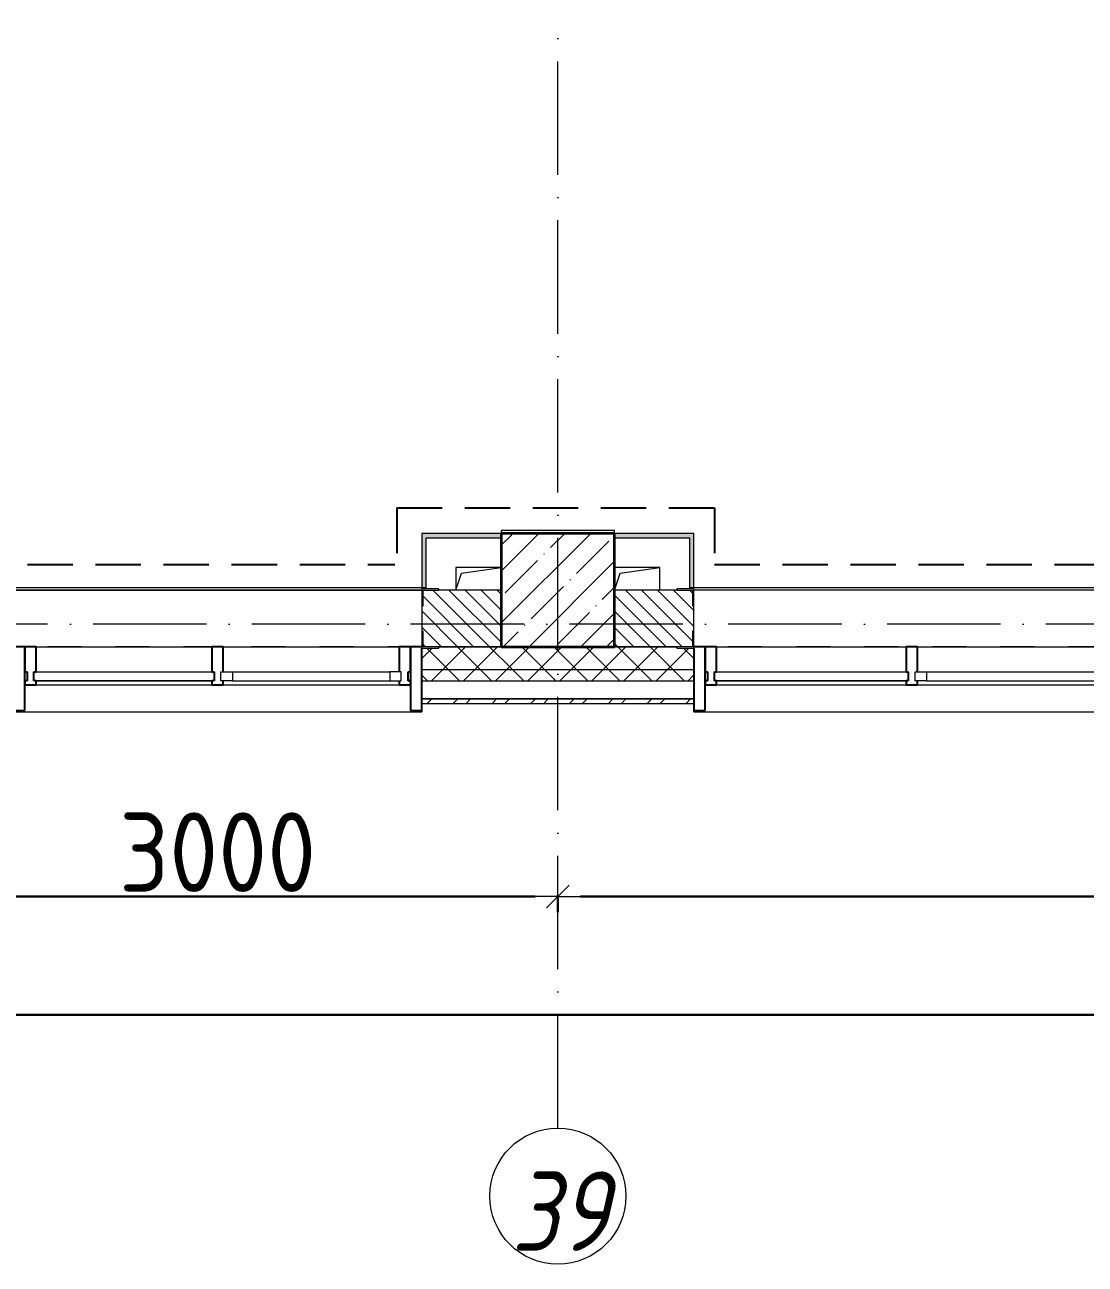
# Model space of a CAD drawing. Header units: millimetres. Extents: x -213536 to 1564669, y -45299 to 942238.
# Drawn here: x 259846 to 264521, y 209995 to 215456 of the extents above; entities that cross this region are included whole.
import ezdxf

# ---------------------------------------------------------------- set-up
doc = ezdxf.new("R2010")
doc.units = ezdxf.units.MM
for name, pattern in [('50_200_ШТРИХ_1Т_ш5_п1_п1_', [700, 500, -100, 0, -100]), ('Штрих короткий', [300, 150, -150]), ('Штриховая _2 мм - 1 мм_', [300, 200, -100])]:
    doc.linetypes.add(name, pattern=pattern)
for name, color, linetype, lineweight in [('0-1', 7, 'Continuous', 5), ('0-2', 7, 'Continuous', 9), ('Импосты витража', 7, 'Continuous', 9), ('Импосты витража-1', 7, 'Continuous', 25), ('Каркас_Импост', 7, 'Continuous', 13), ('Каркас_Импост-1', 7, 'Continuous', 9), ('Несущие колонны', 7, 'Continuous', 9), ('Несущие колонны-1', 7, 'Continuous', 35), ('Обобщенные модели', 7, 'Continuous', 9), ('Общие ребра', 7, 'Continuous', 9), ('Окна', 7, 'Continuous', 9), ('Оси', 7, 'Continuous', 9), ('Оси-1', 7, 'Continuous', 20), ('Оси-2', 7, '50_200_ШТРИХ_1Т_ш5_п1_п1_', 9), ('Остекление-1', 7, 'Continuous', 9), ('Перемычка-1', 7, 'Штрих короткий', 9), ('Размеры', 7, 'Continuous', 15), ('Стены', 7, 'Continuous', 9), ('Стены-1', 7, 'Continuous', 13), ('Штриховка разреза-1', 7, 'Continuous', 9)]:
    doc.layers.add(name, color=color, linetype=linetype, lineweight=lineweight)
doc.layers.add('СТ-1_1', color=7, linetype='Штриховая _2 мм - 1 мм_', lineweight=90, true_color=0x888888)
doc.layers.add('Штриховка разреза-3', color=7, linetype='Continuous', lineweight=9, true_color=0x0080ff)
doc.layers.get('0-2').off()
doc.styles.add('ISOCPEUR_I_1', font='isocpeui.ttf', dxfattribs={"width": 0.85, "height": 2.5})
doc.styles.add('СПДС', font='isocpeur.ttf', dxfattribs={"width": 0.9})
doc.dimstyles.new('Размера А3', dxfattribs={"dimtxt": 200, "dimasz": 100, "dimexe": 70, "dimexo": 100, "dimgap": 20, "dimtad": 1, "dimdec": 0, "dimrnd": 10, "dimzin": 0, "dimdsep": 46, "dimtxsty": 'СПДС', "dimblk": 'ARROWHEAD_6', "dimcen": 1, "dimclrd": 256, "dimclre": 256, "dimclrt": 256, "dimazin": 0, "dimtfac": 1, "dimtdec": 0, "dimtmove": 2, "dimatfit": 3, "dimfxl": 1, "dimtolj": 1, "dimtzin": 0, "dimarcsym": 0})
pattern_1 = [(45, (0, 0), (-70.71068, 70.71068), []), (135, (0, 0), (-70.71068, -70.71068), [])]
pattern_2 = [(135, (0, 0), (-35.35534, -35.35534), [])]

# ---------------------------------------------------------------- blocks, each defined once
blk = doc.blocks.new('BSC_Колонна _Прямоугольная - 500х500-V60-АИ2_02_План отделки стен 2-го этажа _Часть 2_')
at = {"layer": 'Несущие колонны'}
h = blk.add_hatch(dxfattribs=at)
h.set_pattern_fill('FP_68', color=256, style=0, pattern_type=2)
h.set_pattern_definition([(45, (-55950, -150), (-114.04925, 114.04925), []), (45, (-55835.95, -150), (-114.04925, 114.04925), [201.613, -40.323, 3.353, -36.97])])
h.paths.add_polyline_path([(-250, -250), (250, -250), (250, 250), (-250, 250)], flags=0)
at = {"layer": 'Несущие колонны-1'}
for p, q in [((250, 250), (-250, 250)), ((-250, 250), (-250, -250)), ((250, -250), (250, 250)), ((-250, -250), (250, -250))]:
    blk.add_line(p, q, dxfattribs=at)
blk = doc.blocks.new('PNS_Панель прямоугольная2 - Нр_Стекло - 40мм-26243474-АИ2_02_План отделки стен 2-го этажа _Часть 2_')
at = {"layer": 'Каркас_Импост'}
for p, q in [((-397.5, 0), (-397.5, 40)), ((-397.5, 40), (-347.5, 40)), ((-347.5, 40), (-347.5, 0)), ((397.5, 40), (347.5, 40)), ((347.5, 40), (347.5, 0)), ((397.5, 0), (397.5, 40)), ((-347.5, 0), (-397.5, 0)), ((347.5, 0), (397.5, 0))]:
    blk.add_line(p, q, dxfattribs=at)
at = {"layer": 'Каркас_Импост-1'}
for p, q in [((-347.5, 40), (347.5, 40)), ((-347.5, 0), (347.5, 0))]:
    blk.add_line(p, q, dxfattribs=at)
blk = doc.blocks.new('Прямоугольный импост - Импост структурный с накладкой - 150мм-25647633-АИ2_02_План отделки стен 2-го этажа _Часть 2_')
at = {"layer": 'Импосты витража-1'}
for p, q in [((-25, 0), (-25, 17)), ((-25, 17), (25, 17)), ((-15, 0), (-25, 0)), ((-15, -40), (-15, 0)), ((25, 17), (25, 0)), ((-25, -150), (-25, -40)), ((-25, -40), (-15, -40)), ((25, -40), (25, -150)), ((25, -150), (-25, -150))]:
    blk.add_line(p, q, dxfattribs=at)
blk = doc.blocks.new('Прямоугольный импост - Импост структурный с накладкой - 150мм-25647642-АИ2_02_План отделки стен 2-го этажа _Часть 2_')
at = {"layer": 'Импосты витража'}
for p, q in [((42475, -100), (43250, -100)), ((42475, -267), (43250, -267))]:
    blk.add_line(p, q, dxfattribs=at)
blk = doc.blocks.new('Прямоугольный импост - Импост структурный с накладкой - 150мм-V150-АИ2_02_План отделки стен 2-го этажа _Часть 2_')
at = {"layer": 'Импосты витража-1'}
for p, q in [((-25, 0), (-25, 17)), ((-25, 17), (25, 17)), ((25, 0), (15, 0)), ((15, 0), (15, -40)), ((25, 17), (25, 0)), ((-25, -150), (-25, -40)), ((15, -40), (25, -40)), ((25, -40), (25, -150)), ((25, -150), (-25, -150))]:
    blk.add_line(p, q, dxfattribs=at)
blk = doc.blocks.new('PNS_Панель прямоугольная1 - Нр_Стекло - 40мм-25259299-АИ2_02_План отделки стен 2-го этажа _Часть 2_')
at = {"layer": 'Остекление-1'}
for p, q in [((-387.5, 40), (387.5, 40)), ((-397.5, 0), (397.5, 0)), ((387.5, 0), (-387.5, 0))]:
    blk.add_line(p, q, dxfattribs=at)
blk = doc.blocks.new('Прямоугольный импост - Импост структурный с накладкой - 150мм-25647644-АИ2_02_План отделки стен 2-го этажа _Часть 2_')
at = {"layer": 'Импосты витража-1'}
for p, q in [((-25, 0), (-25, 17)), ((-25, 17), (25, 17)), ((-15, 0), (-25, 0)), ((-15, -40), (-15, 0)), ((25, 0), (15, 0)), ((15, 0), (15, -40)), ((25, 17), (25, 0)), ((-25, -150), (-25, -40)), ((-25, -40), (-15, -40)), ((15, -40), (25, -40)), ((25, -40), (25, -150)), ((25, -150), (-25, -150))]:
    blk.add_line(p, q, dxfattribs=at)
blk = doc.blocks.new('Проем_Дверь_Прямоугольный - 1800х2700h_оконные проемы-25805030-АИ2_02_План отделки стен 2-го этажа _Часть 2_')
at = {"layer": 'Перемычка-1'}
for p, q in [((900, 125), (-900, 125)), ((900, -125), (-900, -125))]:
    blk.add_line(p, q, dxfattribs=at)
blk = doc.blocks.new('Прямоугольный импост - Откос НВФ_50х280 мм-25993834-АИ2_02_План отделки стен 2-го этажа _Часть 2_')
at = {"layer": 'Импосты витража-1'}
for p, q in [((-50, 130), (0, 130)), ((-50, -150), (-50, 130)), ((0, 130), (0, -144)), ((0, -150), (-50, -150))]:
    blk.add_line(p, q, dxfattribs=at)
blk = doc.blocks.new('Прямоугольный импост - Откос НВФ_50х280 мм-25993838-АИ2_02_План отделки стен 2-го этажа _Часть 2_')
at = {"layer": 'Импосты витража-1'}
for p, q in [((0, 130), (-50, 130)), ((-50, 130), (-50, -150)), ((0, -144), (0, 130)), ((-50, -150), (0, -150))]:
    blk.add_line(p, q, dxfattribs=at)
blk = doc.blocks.new('Проем_Дверь_Прямоугольный - 4800х2700h_оконные проемы-26053820-АИ2_02_План отделки стен 2-го этажа _Часть 2_')
at = {"layer": 'Перемычка-1'}
for p, q in [((2400, 125), (-2400, 125)), ((2400, -125), (-2400, -125))]:
    blk.add_line(p, q, dxfattribs=at)
blk = doc.blocks.new('Фахверк_СКБ_Уголок - 250_2700-27497298-АИ2_02_План отделки стен 2-го этажа _Часть 2_')
at = {"layer": 'Обобщенные модели'}
for p, q in [((200, 181), (125, 181)), ((125, 181), (125, 106)), ((131, 106), (131, 175)), ((131, 175), (200, 175)), ((200, 175), (200, 181)), ((125, 106), (131, 106)), ((131, -6), (125, -6)), ((125, -6), (125, -81)), ((131, -75), (131, -6)), ((125, -81), (200, -81)), ((200, -75), (131, -75)), ((200, -81), (200, -75))]:
    blk.add_line(p, q, dxfattribs=at)
blk = doc.blocks.new('PNS_Панель прямоугольная1 - Нр_Стекло - 40мм-28068333-АИ2_02_План отделки стен 2-го этажа _Часть 2_')
at = {"layer": 'Остекление-1'}
for p, q in [((-417.5, 40), (417.5, 40)), ((-427.5, 0), (427.5, 0)), ((417.5, 0), (-417.5, 0))]:
    blk.add_line(p, q, dxfattribs=at)
blk = doc.blocks.new('PNS_Панель прямоугольная2 - Нр_Стекло - 40мм-28151954-АИ2_02_План отделки стен 2-го этажа _Часть 2_')
at = {"layer": 'Каркас_Импост'}
for p, q in [((-465, 0), (-465, 40)), ((-465, 40), (-415, 40)), ((-415, 40), (-415, 0)), ((465, 40), (415, 40)), ((415, 40), (415, 0)), ((465, 0), (465, 40)), ((-415, 0), (-465, 0)), ((415, 0), (465, 0))]:
    blk.add_line(p, q, dxfattribs=at)
at = {"layer": 'Каркас_Импост-1'}
for p, q in [((-415, 40), (415, 40)), ((-415, 0), (415, 0))]:
    blk.add_line(p, q, dxfattribs=at)
blk = doc.blocks.new('Прямоугольный импост - Импост структурный с накладкой - 150мм-28072255-АИ2_02_План отделки стен 2-го этажа _Часть 2_')
at = {"layer": 'Импосты витража'}
for p, q in [((56650, -100), (57485, -100)), ((56650, -267), (57485, -267))]:
    blk.add_line(p, q, dxfattribs=at)
blk = doc.blocks.new('Прямоугольный импост - Импост структурный с накладкой - 150мм-28072245-АИ2_02_План отделки стен 2-го этажа _Часть 2_')
at = {"layer": 'Импосты витража'}
for p, q in [((57535, -100), (58445, -100)), ((57535, -267), (58445, -267))]:
    blk.add_line(p, q, dxfattribs=at)
blk = doc.blocks.new('Прямоугольный импост - Импост структурный с накладкой - 150мм-28072247-АИ2_02_План отделки стен 2-го этажа _Часть 2_')
at = {"layer": 'Импосты витража-1'}
for p, q in [((-25, 0), (-25, 17)), ((-25, 17), (25, 17)), ((-15, 0), (-25, 0)), ((-15, -40), (-15, 0)), ((25, 0), (15, 0)), ((15, 0), (15, -40)), ((25, 17), (25, 0)), ((-25, -150), (-25, -40)), ((-25, -40), (-15, -40)), ((15, -40), (25, -40)), ((25, -40), (25, -150)), ((25, -150), (-25, -150))]:
    blk.add_line(p, q, dxfattribs=at)
blk = doc.blocks.new('Прямоугольный импост - Импост структурный с накладкой - 150мм-V179-АИ2_02_План отделки стен 2-го этажа _Часть 2_')
at = {"layer": 'Импосты витража-1'}
for p, q in [((-25, 0), (-25, 17)), ((-25, 17), (25, 17)), ((-15, 0), (-25, 0)), ((-15, -40), (-15, 0)), ((25, 17), (25, 0)), ((-25, -150), (-25, -40)), ((-25, -40), (-15, -40)), ((25, -40), (25, -150)), ((25, -150), (-25, -150))]:
    blk.add_line(p, q, dxfattribs=at)
blk = doc.blocks.new('Прямоугольный импост - Откос НВФ_50х280 мм-26226373-АИ2_02_План отделки стен 2-го этажа _Часть 2_')
at = {"layer": 'Импосты витража-1'}
for p, q in [((0, 130), (-50, 130)), ((-50, 130), (-50, -150)), ((0, -144), (0, 130)), ((-50, -150), (0, -150))]:
    blk.add_line(p, q, dxfattribs=at)
blk = doc.blocks.new('AR_Отверстие прямоугольное _в плите_ - AR_Отверстие прямоугольное _в плите_-V204-АИ2_02_План отделки стен 2-го этажа _Часть 2_')
at = {"layer": 'Обобщенные модели'}
for p, q in [((100, 50), (-100, 50)), ((-100, 50), (-100, -50)), ((-100, -50), (-75, 25)), ((-75, 25), (100, 50))]:
    blk.add_line(p, q, dxfattribs=at)
blk = doc.blocks.new('AR_Отверстие прямоугольное _в плите_ - AR_Отверстие прямоугольное _в плите_-30510712-АИ2_02_План отделки стен 2-го этажа _Часть 2_')
at = {"layer": 'Обобщенные модели'}
for p, q in [((100, 50), (-100, 50)), ((-100, -50), (-75, 25)), ((-75, 25), (100, 50)), ((100, -50), (100, 50))]:
    blk.add_line(p, q, dxfattribs=at)
blk = doc.blocks.new('Отлив_СКБ - Отлив витража_120_НВФ-31885688-АИ2_02_План отделки стен 2-го этажа _Часть 2_')
at = {"layer": 'Окна'}
for p, q in [((4750, -2), (50, -2)), ((0, -120), (0, -113)), ((0, -120), (4800, -120)), ((4800, -113), (4800, -120))]:
    blk.add_line(p, q, dxfattribs=at)
blk = doc.blocks.new('Отлив_СКБ - Отлив витража_120_НВФ-V240-АИ2_02_План отделки стен 2-го этажа _Часть 2_')
at = {"layer": 'Окна'}
for p, q in [((1750, -2), (50, -2)), ((0, -120), (0, -113)), ((0, -120), (1800, -120)), ((1800, -113), (1800, -120))]:
    blk.add_line(p, q, dxfattribs=at)
blk = doc.blocks.new('0125-Р-ОО-Ш2-АР-о_23_10_2024_rvt-1-АИ2_02_План отделки стен 2-го этажа _Часть 2_')
at = {"layer": 'Штриховка разреза-1'}
h = blk.add_hatch(dxfattribs=at)
h.set_pattern_fill('FP_2', color=256, style=0, pattern_type=2)
h.set_pattern_definition(pattern_2)
h.paths.add_polyline_path([(53544, -100), (53544, -31), (53550, -31), (53550, 81), (53544, 81), (53544, 150), (53200, 150), (53200, -100), (53475, -100)], flags=0)
h.paths.add_polyline_path([(55602.6, -100), (55700, -100), (55700, 150), (55356, 150), (55356, 81), (55350, 81), (55350, -31), (55356, -31), (55356, -100), (55425, -100)], flags=0)
h = blk.add_hatch(dxfattribs=at)
h.set_pattern_fill('FP_2', color=256, style=0, pattern_type=2)
h.set_pattern_definition(pattern_2)
h.paths.add_polyline_path([(61660.6, -100), (61700, -100), (61700, 150), (61356, 150), (61356, 81), (61350, 81), (61350, -31), (61356, -31), (61356, -100), (61425, -100)], flags=0)
h.paths.add_polyline_path([(56544, -100), (56544, -31), (56550, -31), (56550, 81), (56544, 81), (56544, 150), (56200, 150), (56200, -100), (56534.6, -100)], flags=0)
h = blk.add_hatch(dxfattribs=at)
h.set_pattern_fill('FP_81', color=256, style=0, pattern_type=2)
h.set_pattern_definition(pattern_1)
h.paths.add_polyline_path([(103134.1, -200), (103600, -200), (103600, -100), (94575, -100), (94575, -106), (94500, -106), (94500, -200), (102202.1, -200)], flags=0)
h.paths.add_polyline_path([(91850, -200), (92700, -200), (92700, -106), (92625, -106), (92625, -100), (84750, -100), (84750, -200), (91350, -200)], flags=0)
h.paths.add_polyline_path([(83562.3, -200), (83750, -200), (83750, -100), (82625, -100), (82625, -106), (82550, -106), (82550, -200), (83250, -200)], flags=0)
h.paths.add_polyline_path([(74750, -200), (74750, -100), (73425, -100), (73425, -106), (73350, -106), (73350, -200), (74242.4, -200)], flags=0)
h.paths.add_polyline_path([(71446.5, -200), (71550, -200), (71550, -106), (71475, -106), (71475, -100), (70425, -100), (70425, -106), (70350, -106), (70350, -200), (71200, -200)], flags=0)
h.paths.add_polyline_path([(67718.5, -200), (68549.7, -200), (68549.7, -106), (68475, -106), (68475, -100), (67425, -100), (67425, -106), (67350, -106), (67350, -200)], flags=0)
h.paths.add_polyline_path([(64700, -200), (65550, -200), (65550, -106), (65475, -106), (65475, -100), (64425, -100), (64425, -106), (64350, -106), (64350, -200), (64456.5, -200)], flags=0)
h.paths.add_polyline_path([(62550, -200), (62550, -106), (62475, -106), (62475, -100), (61425, -100), (61425, -106), (61350, -106), (61350, -200), (62126.6, -200)], flags=0)
h.paths.add_polyline_path([(56534.6, -200), (56550, -200), (56550, -106), (56475, -106), (56475, -100), (55425, -100), (55425, -106), (55350, -106), (55350, -200), (56200, -200)], flags=0)
h.paths.add_polyline_path([(53272.7, -200), (53550, -200), (53550, -106), (53475, -106), (53475, -100), (52425, -100), (52425, -106), (52350, -106), (52350, -200), (52806.7, -200)], flags=0)
h.paths.add_polyline_path([(50550, -200), (50550, -106), (50475, -106), (50475, -100), (49425, -100), (49425, -106), (49350, -106), (49350, -200), (50010.7, -200)], flags=0)
h.paths.add_polyline_path([(47475, -200), (47550, -200), (47550, -106), (47475, -106), (47475, -100), (46425, -100), (46425, -106), (46350, -106), (46350, -200), (47214.7, -200)], flags=0)
h.paths.add_polyline_path([(44550, -200), (44550, -106), (44475, -106), (44475, -100), (43425, -100), (43425, -106), (43350, -106), (43350, -200), (44418.8, -200)], flags=0)
h.paths.add_polyline_path([(40700, -200), (41550, -200), (41550, -106), (41475, -105.4), (41475, -100), (40150, -100), (40150, -200), (40690.8, -200)], flags=0)
h.paths.add_polyline_path([(38344, -200), (38350, -200), (38350, -106), (38275, -106), (38275, -100), (37150, -100), (37150, -200), (38275, -200)], flags=0)
h.paths.add_polyline_path([(35350, -200), (35350, -106), (35275, -106), (35275, -100), (34225, -100), (34225, -106), (34150, -106), (34150, -200), (35344, -200)], flags=0)
h.paths.add_polyline_path([(32275, -200), (32350, -200), (32350, -106), (32275, -106), (32275, -100), (31150, -100), (31150, -200), (31650, -200)], flags=0)
h.paths.add_polyline_path([(29350, -200), (29350, -106), (29275, -106), (29275, -100), (28150, -100), (28150, -200), (29344, -200)], flags=0)
h.paths.add_polyline_path([(25779, -200), (26350, -200), (26350, -106), (26275, -106), (26275, -100), (25225, -100), (25225, -106), (25150, -106), (25150, -200), (25313, -200)], flags=0)
h.paths.add_polyline_path([(22650, -200), (23350, -200), (23350, -106), (23275, -106), (23275, -100), (22150, -100), (22150, -200)], flags=0)
h.paths.add_polyline_path([(19255.1, -200), (20350, -200), (20350, -106), (20275, -106), (20275, -100), (19150, -100), (19150, -200)], flags=0)
h.paths.add_polyline_path([(16459.1, -200), (17350, -200), (17350, -106), (17275, -106), (17275, -100), (16225, -100), (16225, -106), (16150, -106), (16150, -200)], flags=0)
h.paths.add_polyline_path([(14595.1, -200), (15150, -200), (15150, -106), (15075, -106), (15075, -100), (9825, -100), (9825, -106), (9750, -106), (9750, -200), (13663.1, -200)], flags=0)
h.paths.add_polyline_path([(8150, -200), (8750, -200), (8750, -106), (8675, -106), (8675, -100), (-100, -100), (-100, -200), (8071.2, -200)], flags=0)
h = blk.add_hatch(dxfattribs=at)
h.set_pattern_fill('FP_81', color=256, style=0, pattern_type=2)
h.set_pattern_definition(pattern_1)
h.paths.add_polyline_path([(103600, -250), (103700, -250), (103700, -200), (94500, -200), (94500, -250), (103134.1, -250)], flags=0)
h.paths.add_polyline_path([(91950.2, -250), (92700, -250), (92700, -200), (84750, -200), (84750, -250), (91018.2, -250)], flags=0)
h.paths.add_polyline_path([(83562.3, -250), (83750, -250), (83750, -200), (82550, -200), (82550, -250), (82630.3, -250)], flags=0)
h.paths.add_polyline_path([(74242.4, -250), (74750, -250), (74750, -200), (73350, -200), (73350, -250), (73776.4, -250)], flags=0)
h.paths.add_polyline_path([(70350, -250), (71550, -250), (71550, -200), (70350, -200)], flags=0)
h.paths.add_polyline_path([(68549.7, -250), (68549.7, -200), (67350, -200), (67350, -250), (67718.5, -250)], flags=0)
h.paths.add_polyline_path([(64350, -250), (65550, -250), (65550, -200), (64350, -200)], flags=0)
h.paths.add_polyline_path([(62550, -250), (62550, -200), (61350, -200), (61350, -250), (62126.6, -250)], flags=0)
h.paths.add_polyline_path([(56550, -250), (56550, -200), (55350, -200), (55350, -250), (56534.6, -250)], flags=0)
h.paths.add_polyline_path([(53550, -250), (53550, -200), (52350, -200), (52350, -250), (53272.7, -250)], flags=0)
h.paths.add_polyline_path([(50550, -250), (50550, -200), (49350, -200), (49350, -250), (50010.7, -250)], flags=0)
h.paths.add_polyline_path([(47214.7, -250), (47550, -250), (47550, -200), (46350, -200), (46350, -250), (46748.7, -250)], flags=0)
h.paths.add_polyline_path([(43486.8, -250), (44550, -250), (44550, -200), (43350, -200), (43350, -250)], flags=0)
h.paths.add_polyline_path([(41550, -250), (41550, -200), (40150, -200), (40150, -250), (40690.8, -250)], flags=0)
h.paths.add_polyline_path([(37894.8, -250), (38350, -250), (38350, -200), (37150, -200), (37150, -250)], flags=0)
h.paths.add_polyline_path([(35098.9, -250), (35350, -250), (35350, -200), (34150, -200), (34150, -250), (34166.9, -250)], flags=0)
h.paths.add_polyline_path([(32302.9, -250), (32350, -250), (32350, -200), (31150, -200), (31150, -250), (31370.9, -250)], flags=0)
h.paths.add_polyline_path([(29040.9, -250), (29350, -250), (29350, -200), (28150, -200), (28150, -250), (28575, -250)], flags=0)
h.paths.add_polyline_path([(25313, -250), (26350, -250), (26350, -200), (25150, -200), (25150, -250)], flags=0)
h.paths.add_polyline_path([(22983, -250), (23350, -250), (23350, -200), (22150, -200), (22150, -250)], flags=0)
h.paths.add_polyline_path([(20350, -250), (20350, -200), (19150, -200), (19150, -250), (20187, -250)], flags=0)
h.paths.add_polyline_path([(17350, -250), (17350, -200), (16150, -200), (16150, -250), (16459.1, -250)], flags=0)
h.paths.add_polyline_path([(14595.1, -250), (15150, -250), (15150, -200), (9750, -200), (9750, -250), (13663.1, -250)], flags=0)
h.paths.add_polyline_path([(8537.2, -250), (8750, -250), (8750, -200), (-200, -200), (-200, -250), (8071.2, -250)], flags=0)
h = blk.add_hatch(dxfattribs=at)
h.set_pattern_fill('FP_80', color=256, style=0, pattern_type=2)
h.set_pattern_definition([(45, (0, 0), (-85.53659, 85.53659), []), (45, (57.02, 0), (-85.53659, 85.53659), [])])
h.paths.add_polyline_path([(73351, -350), (74215, -350), (74215, -330), (73351, -330)], flags=0)
h.paths.add_polyline_path([(71446.5, -350), (71550, -350), (71550, -330), (70350, -330), (70350, -350), (70514.5, -350)], flags=0)
h.paths.add_polyline_path([(68549.7, -350), (68549.7, -330), (67350, -330), (67350, -350), (67718.5, -350)], flags=0)
h.paths.add_polyline_path([(65550, -350), (65550, -330), (64351, -330), (64351, -350), (65388.5, -350)], flags=0)
h.paths.add_polyline_path([(62126.6, -350), (62550, -350), (62550, -330), (61350, -330), (61350, -350), (61660.6, -350)], flags=0)
h.paths.add_polyline_path([(55602.6, -350), (56550, -350), (56550, -330), (55350, -330), (55350, -350)], flags=0)
h.paths.add_polyline_path([(52806.7, -350), (53550, -350), (53550, -330), (52350, -330), (52350, -350)], flags=0)
h.paths.add_polyline_path([(50550, -350), (50550, -330), (49350, -330), (49350, -350), (50010.7, -350)], flags=0)
h.paths.add_polyline_path([(47214.7, -350), (47550, -350), (47550, -330), (46350, -330), (46350, -350), (46748.7, -350)], flags=0)
h.paths.add_polyline_path([(44418.8, -350), (44550, -350), (44550, -330), (43350, -330), (43350, -350), (43486.8, -350)], flags=0)
h.paths.add_polyline_path([(41550, -350), (41550, -330), (40685, -330), (40685, -350), (40690.8, -350)], flags=0)
at = {"layer": 'Общие ребра'}
for p, q in [((55700, -100), (55425, -100)), ((55425, -100), (55700, -100)), ((56475, -100), (56200, -100)), ((56200, -100), (56475, -100)), ((55350, -200), (56550, -200)), ((55350, -250), (56550, -250))]:
    blk.add_line(p, q, dxfattribs=at)
at = {"layer": 'Стены'}
blk.add_line((53550, 150), (55350, 150), dxfattribs=at)
at = {"layer": 'Стены-1'}
for p, q in [((55700, 150), (55425, 150)), ((56475, 150), (56200, 150)), ((55350, 81), (55350, -31)), ((56550, -31), (56550, 81)), ((55350, -106), (55350, -330)), ((56550, -330), (56550, -106)), ((55350, -330), (56550, -330)), ((56550, -330), (55350, -330)), ((55350, -330), (55350, -350)), ((55350, -350), (56550, -350)), ((56550, -350), (56550, -330))]:
    blk.add_line(p, q, dxfattribs=at)
at = {"layer": '0-2'}
for name, p in [('BSC_Колонна _Прямоугольная - 500х500-V60-АИ2_02_План отделки стен 2-го этажа _Часть 2_', (55950, 150)), ('AR_Отверстие прямоугольное _в плите_ - AR_Отверстие прямоугольное _в плите_-V204-АИ2_02_План отделки стен 2-го этажа _Часть 2_', (55600, 200)), ('AR_Отверстие прямоугольное _в плите_ - AR_Отверстие прямоугольное _в плите_-30510712-АИ2_02_План отделки стен 2-го этажа _Часть 2_', (56300, 200)), ('Проем_Дверь_Прямоугольный - 1800х2700h_оконные проемы-25805030-АИ2_02_План отделки стен 2-го этажа _Часть 2_', (54450, 25)), ('Фахверк_СКБ_Уголок - 250_2700-27497298-АИ2_02_План отделки стен 2-го этажа _Часть 2_', (55225, -25)), ('Проем_Дверь_Прямоугольный - 4800х2700h_оконные проемы-26053820-АИ2_02_План отделки стен 2-го этажа _Часть 2_', (58950, 25)), ('Прямоугольный импост - Импост структурный с накладкой - 150мм-25647642-АИ2_02_План отделки стен 2-го этажа _Часть 2_', (11175, 0)), ('Прямоугольный импост - Импост структурный с накладкой - 150мм-25647642-АИ2_02_План отделки стен 2-го этажа _Часть 2_', (12000, 0)), ('Прямоугольный импост - Импост структурный с накладкой - 150мм-28072255-АИ2_02_План отделки стен 2-го этажа _Часть 2_', (0, 0)), ('Прямоугольный импост - Импост структурный с накладкой - 150мм-28072245-АИ2_02_План отделки стен 2-го этажа _Часть 2_', (0, 0)), ('PNS_Панель прямоугольная1 - Нр_Стекло - 40мм-25259299-АИ2_02_План отделки стен 2-го этажа _Часть 2_', (54037.5, -250)), ('PNS_Панель прямоугольная2 - Нр_Стекло - 40мм-26243474-АИ2_02_План отделки стен 2-го этажа _Часть 2_', (54862.5, -250)), ('PNS_Панель прямоугольная1 - Нр_Стекло - 40мм-28068333-АИ2_02_План отделки стен 2-го этажа _Часть 2_', (57067.5, -250)), ('PNS_Панель прямоугольная2 - Нр_Стекло - 40мм-28151954-АИ2_02_План отделки стен 2-го этажа _Часть 2_', (57990, -250)), ('Отлив_СКБ - Отлив витража_120_НВФ-V240-АИ2_02_План отделки стен 2-го этажа _Часть 2_', (53550, -267)), ('Отлив_СКБ - Отлив витража_120_НВФ-31885688-АИ2_02_План отделки стен 2-го этажа _Часть 2_', (56550, -267))]:
    blk.add_blockref(name, p, dxfattribs=at)
at = {"layer": '0-2', "rotation": 180}
for name, p in [('Фахверк_СКБ_Уголок - 250_2700-27497298-АИ2_02_План отделки стен 2-го этажа _Часть 2_', (56675, 75)), ('Прямоугольный импост - Откос НВФ_50х280 мм-25993838-АИ2_02_План отделки стен 2-го этажа _Часть 2_', (53550, -250)), ('Прямоугольный импост - Откос НВФ_50х280 мм-26226373-АИ2_02_План отделки стен 2-го этажа _Часть 2_', (56550, -250))]:
    blk.add_blockref(name, p, dxfattribs=at)
at = {"layer": '0-2', "extrusion": (0, 0, -1), "rotation": 180}
for name, p in [('Прямоугольный импост - Импост структурный с накладкой - 150мм-25647644-АИ2_02_План отделки стен 2-го этажа _Часть 2_', (-53625, -250)), ('Прямоугольный импост - Импост структурный с накладкой - 150мм-25647633-АИ2_02_План отделки стен 2-го этажа _Часть 2_', (-54450, -250)), ('Прямоугольный импост - Импост структурный с накладкой - 150мм-V150-АИ2_02_План отделки стен 2-го этажа _Часть 2_', (-55275, -250)), ('Прямоугольный импост - Откос НВФ_50х280 мм-25993834-АИ2_02_План отделки стен 2-го этажа _Часть 2_', (-55350, -250)), ('Прямоугольный импост - Импост структурный с накладкой - 150мм-28072247-АИ2_02_План отделки стен 2-го этажа _Часть 2_', (-56625, -250)), ('Прямоугольный импост - Импост структурный с накладкой - 150мм-V179-АИ2_02_План отделки стен 2-го этажа _Часть 2_', (-57510, -250))]:
    blk.add_blockref(name, p, dxfattribs=at)
blk = doc.blocks.new('Ось сетки - Круг_Ø6_00__ISO-2_5_0_9K_-16731441-АИ2_02_План отделки стен 2-го этажа _Часть 2_')
at = {"layer": 'Оси-1'}
blk.add_circle((0, 0), 3, dxfattribs=at)
blk = doc.blocks.new('ARROWHEAD_6')
at = {"color": 0, "linetype": 'Continuous'}
for p, q in [((0, 0), (-1, 0)), ((-0.5, -0.5), (0.5, 0.5))]:
    blk.add_line(p, q, dxfattribs=at)
blk = doc.blocks.new('*D3040')
at = {"layer": 'Defpoints', "color": 0, "transparency": 16777216}
for p in [(259195.6, 211721.4), (262195.6, 211721.4), (262195.6, 211615.3)]:
    blk.add_point(p, dxfattribs=at)
at = {"layer": 'Размеры', "lineweight": -2, "transparency": 16777216}
for p, q in [((259195.6, 211621.4), (259195.6, 211545.3)), ((259295.6, 211615.3), (262095.6, 211615.3)), ((262195.6, 211621.4), (262195.6, 211545.3))]:
    blk.add_line(p, q, dxfattribs=at)
at = {"layer": 'Размеры', "lineweight": -2, "transparency": 16777216, "xscale": 100, "yscale": 100, "zscale": 100, "rotation": 180}
blk.add_blockref('ARROWHEAD_6', (259195.6, 211615.3), dxfattribs=at)
at = {"layer": 'Размеры', "lineweight": -2, "transparency": 16777216, "xscale": 100, "yscale": 100, "zscale": 100}
blk.add_blockref('ARROWHEAD_6', (262195.6, 211615.3), dxfattribs=at)
at = {"layer": 'Размеры', "lineweight": 25, "transparency": 16777216, "insert": (260695.6, 211810.3), "char_height": 350, "width": 2.488, "attachment_point": 5, "style": 'СПДС'}
blk.add_mtext('\\A1;3000', dxfattribs=at)
blk = doc.blocks.new('*D3041')
at = {"layer": 'Defpoints', "color": 0, "transparency": 16777216}
for p in [(262195.6, 211721.4), (268195.6, 211721.4), (268195.6, 211615.3)]:
    blk.add_point(p, dxfattribs=at)
at = {"layer": 'Размеры', "lineweight": -2, "transparency": 16777216}
for p, q in [((262195.6, 211621.4), (262195.6, 211545.3)), ((262295.6, 211615.3), (268095.6, 211615.3)), ((268195.6, 211621.4), (268195.6, 211545.3))]:
    blk.add_line(p, q, dxfattribs=at)
at = {"layer": 'Размеры', "lineweight": -2, "transparency": 16777216, "xscale": 100, "yscale": 100, "zscale": 100, "rotation": 180}
blk.add_blockref('ARROWHEAD_6', (262195.6, 211615.3), dxfattribs=at)
at = {"layer": 'Размеры', "lineweight": -2, "transparency": 16777216, "xscale": 100, "yscale": 100, "zscale": 100}
blk.add_blockref('ARROWHEAD_6', (268195.6, 211615.3), dxfattribs=at)
at = {"layer": 'Размеры', "lineweight": 25, "transparency": 16777216, "insert": (265195.6, 211810.3), "char_height": 350, "width": 2.488, "attachment_point": 5, "style": 'СПДС'}
blk.add_mtext('\\A1;6000', dxfattribs=at)
blk = doc.blocks.new('*D3055')
at = {"layer": 'Defpoints', "color": 0, "transparency": 16777216}
for p in [(206245.6, 211200.2), (309745.6, 211200.2), (309745.6, 211094.1)]:
    blk.add_point(p, dxfattribs=at)
at = {"layer": 'Размеры', "lineweight": -2, "transparency": 16777216}
for p, q in [((206245.6, 211100.2), (206245.6, 211024.1)), ((206345.6, 211094.1), (309645.6, 211094.1)), ((309745.6, 211100.2), (309745.6, 211024.1))]:
    blk.add_line(p, q, dxfattribs=at)
at = {"layer": 'Размеры', "lineweight": -2, "transparency": 16777216, "xscale": 100, "yscale": 100, "zscale": 100, "rotation": 180}
blk.add_blockref('ARROWHEAD_6', (206245.6, 211094.1), dxfattribs=at)
at = {"layer": 'Размеры', "lineweight": -2, "transparency": 16777216, "xscale": 100, "yscale": 100, "zscale": 100}
blk.add_blockref('ARROWHEAD_6', (309745.6, 211094.1), dxfattribs=at)
at = {"layer": 'Размеры', "lineweight": 25, "transparency": 16777216, "insert": (257995.6, 211289.1), "char_height": 350, "width": 3.544, "attachment_point": 5, "style": 'СПДС'}
blk.add_mtext('\\A1;103500', dxfattribs=at)
blk = doc.blocks.new('Оси1')
at = {"layer": 'Оси-2'}
for p, q in [((262195.6, 210594.5), (262195.6, 225549.9)), ((312453.9, 212815.2), (203926.8, 212815.2))]:
    blk.add_line(p, q, dxfattribs=at)
at = {"layer": 'Оси-1', "xscale": 99.99999999999993, "yscale": 99.99999999999993, "zscale": 99.99999999999993}
blk.add_blockref('Ось сетки - Круг_Ø6_00__ISO-2_5_0_9K_-16731441-АИ2_02_План отделки стен 2-го этажа _Часть 2_', (262195.6, 210294.5), dxfattribs=at)
at = {"layer": 'Оси', "insert": (261990.7, 210403.3), "char_height": 350, "width": 404.05, "attachment_point": 1, "style": 'ISOCPEUR_I_1'}
blk.add_mtext('39', dxfattribs=at)
at = {"layer": 'Размеры', "lineweight": 25}
for base, p1, p2, picture, middle in [((262195.6, 211615.3), (259195.6, 211721.4), (262195.6, 211721.4), '*D3040', (260695.6, 211810.3)), ((268195.6, 211615.3), (262195.6, 211721.4), (268195.6, 211721.4), '*D3041', (265195.6, 211810.3)), ((309745.6, 211094.1), (206245.6, 211200.2), (309745.6, 211200.2), '*D3055', (257995.6, 211289.1))]:
    dim = blk.add_linear_dim(base=base, p1=p1, p2=p2, dimstyle='Размера А3', override={"dimtxt": 350}, dxfattribs=at)
    dim.commit()
    dim.dimension.update_dxf_attribs({"geometry": picture, "text_midpoint": middle})

msp = doc.modelspace()

# ---------------------------------------------------------------- hatches: boundary and pattern name
at = {"layer": 'Штриховка разреза-3'}
for points in [[(261945.6, 213195.2), (261945.6, 213215.2), (261595.6, 213215.2), (261595.6, 213195.2), (261848.2, 213195.2)], [(261615.6, 212977.2), (261615.6, 213195.2), (261595.6, 213195.2), (261595.6, 212977.2)], [(262795.6, 213195.2), (262795.6, 213215.2), (262445.6, 213215.2), (262445.6, 213195.2), (262780.2, 213195.2)], [(262795.6, 212977.2), (262795.6, 213195.2), (262775.6, 213195.2), (262775.6, 212977.2), (262780.2, 212977.2)]]:
    msp.add_hatch(color=256, dxfattribs=at).paths.add_polyline_path(points, flags=0)

# ---------------------------------------------------------------- linework, layer by layer
at = {"layer": 'Общие ребра'}
for p, q in [((261595.6, 212977.2), (261615.6, 212977.2)), ((262775.6, 212977.2), (262795.6, 212977.2))]:
    msp.add_line(p, q, dxfattribs=at)
at = {"layer": 'СТ-1_1', "lineweight": 25}
for p, q in [((261485.6, 213327.2), (262885.6, 213327.2)), ((261485.6, 213327.2), (261485.6, 213077.2)), ((262885.6, 213327.2), (262885.6, 213077.2)), ((259557.6, 213077.2), (261477.6, 213077.2)), ((262885.6, 213077.2), (267465.6, 213077.2))]:
    msp.add_line(p, q, dxfattribs=at)
at = {"layer": 'Стены'}
for p, q in [((259795.6, 212977.2), (261595.6, 212977.2)), ((261595.6, 212965.2), (259795.6, 212965.2)), ((262795.6, 212977.2), (267595.6, 212977.2)), ((267595.6, 212965.2), (262795.6, 212965.2))]:
    msp.add_line(p, q, dxfattribs=at)
at = {"layer": 'Стены-1'}
for p, q in [((262445.6, 213227.2), (261945.6, 213227.2)), ((261945.6, 213227.2), (261945.6, 213215.2)), ((262445.6, 213215.2), (262445.6, 213227.2)), ((261595.6, 213215.2), (261595.6, 212977.2)), ((261945.6, 213215.2), (261595.6, 213215.2)), ((261615.6, 212971.2), (261615.6, 213195.2)), ((261615.6, 213195.2), (261945.6, 213195.2)), ((262795.6, 213215.2), (262445.6, 213215.2)), ((262445.6, 213195.2), (262775.6, 213195.2)), ((262775.6, 213195.2), (262775.6, 212971.2)), ((262795.6, 212971.2), (262795.6, 213215.2)), ((261595.6, 212977.2), (261595.6, 212971.2))]:
    msp.add_line(p, q, dxfattribs=at)

# ---------------------------------------------------------------- block references
at = {"color": 2, "lineweight": 30}
msp.add_blockref('Оси1', (0, 0), dxfattribs=at)
at = {"layer": '0-1'}
msp.add_blockref('0125-Р-ОО-Ш2-АР-о_23_10_2024_rvt-1-АИ2_02_План отделки стен 2-го этажа _Часть 2_', (206245.6, 212815.2), dxfattribs=at)

doc.saveas('drawing.dxf')
